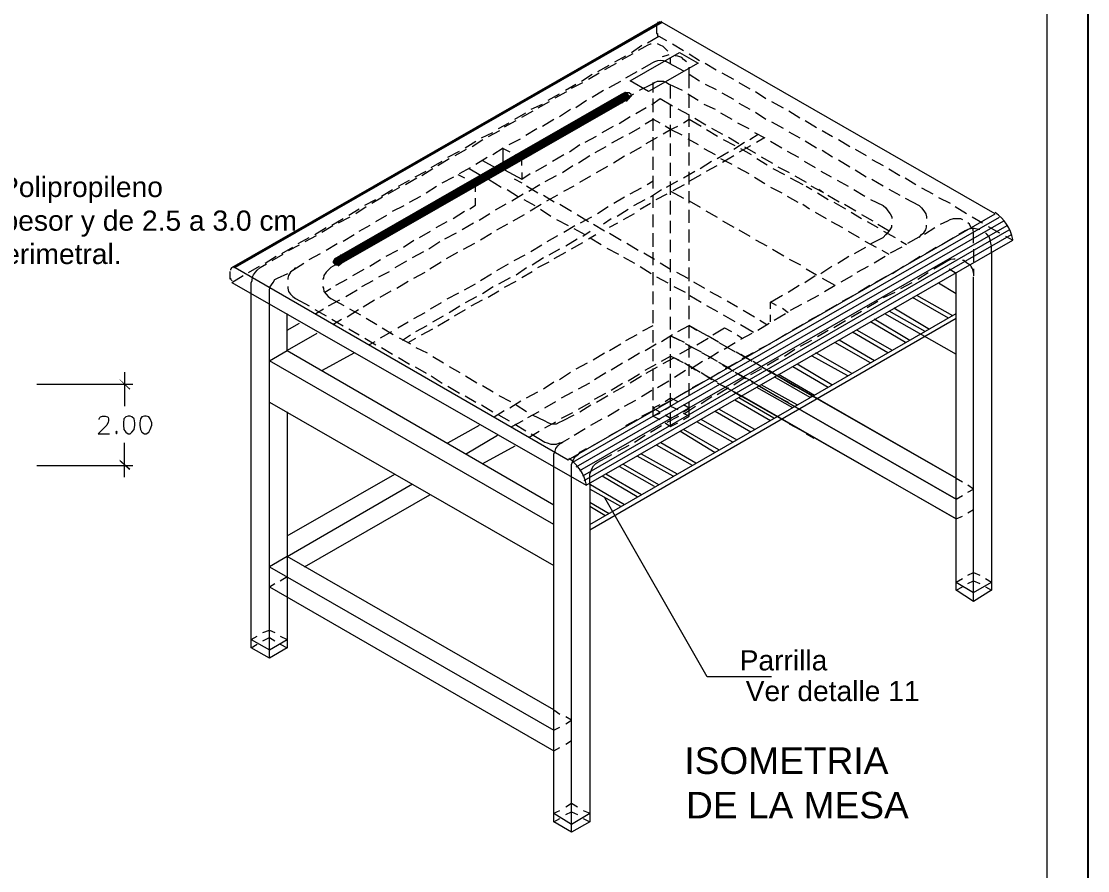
# Model space of a CAD drawing. Header units: inches. Extents: x -0.03 to 5.28, y 0.2 to 3.61.
# Drawn here: x 3.96 to 5.281, y 1.267 to 2.319 of the extents above; entities that cross this region are included whole.
import ezdxf

# ---------------------------------------------------------------- set-up
doc = ezdxf.new("R2010")
doc.units = ezdxf.units.IN
doc.header["$MEASUREMENT"] = 0
for name, color, linetype in [('PDF_PDF2_PDF4_PDF10_0', 7, 'Continuous'), ('PDF_PDF2_PDF4_PDF10_COTAS', 7, 'Continuous'), ('PDF_PDF2_PDF4_PDF6_0', 7, 'Continuous'), ('PDF_PDF2_PDF4_PDF6_CORTE', 7, 'Continuous'), ('PDF_PDF2_PDF4_PDF6_MESA', 7, 'Continuous'), ('PDF_PDF2_PDF4_PDF6_TEXTO', 7, 'Continuous'), ('PDF_Texto', 7, 'Continuous')]:
    doc.layers.add(name, color=color, linetype=linetype)
doc.layers.add('PDF_PDF2_PDF4_PDF6_PROYECCION 2', color=7, linetype='Continuous', true_color=0x7f7f7f)
doc.styles.add('PDF Arial', font='arial.ttf')

msp = doc.modelspace()

# ---------------------------------------------------------------- linework, layer by layer
msp.add_lwpolyline([(5.281, 0.2), (-0.0337, 0.2), (-0.0337, 3.6149), (5.281, 3.6149)], close=True)
at = {"layer": 'PDF_PDF2_PDF4_PDF10_0', "lineweight": 13}
for points in [[(4.0884, 1.8844), (4.0884, 1.8422)], [(3.9797, 1.8695), (4.0986, 1.8695)], [(4.0884, 1.7544), (4.0884, 1.7967)], [(3.9797, 1.7688), (4.0986, 1.7688)]]:
    msp.add_lwpolyline(points, dxfattribs=at)
at = {"layer": 'PDF_PDF2_PDF4_PDF10_0', "lineweight": 18}
msp.add_lwpolyline([(4.0568, 1.8256), (4.0568, 1.8266), (4.0579, 1.8282), (4.0584, 1.8288), (4.0611, 1.8298), (4.0643, 1.8298), (4.067, 1.8288), (4.0681, 1.8282), (4.0686, 1.8266), (4.0686, 1.824), (4.0681, 1.8224), (4.0664, 1.8186), (4.0557, 1.8079), (4.0697, 1.8079)], dxfattribs=at)
for points in [[(4.0927, 1.8298), (4.09, 1.8288), (4.0873, 1.8266), (4.0868, 1.8213), (4.0868, 1.8186), (4.0873, 1.8133), (4.09, 1.81), (4.0927, 1.8079), (4.0954, 1.8079), (4.0975, 1.81), (4.1002, 1.8133), (4.1012, 1.8186), (4.1012, 1.8213), (4.1002, 1.8266), (4.0975, 1.8288), (4.0954, 1.8298)], [(4.113, 1.8298), (4.1098, 1.8288), (4.1082, 1.8266), (4.1071, 1.8213), (4.1071, 1.8186), (4.1082, 1.8133), (4.1098, 1.81), (4.113, 1.8079), (4.1152, 1.8079), (4.1184, 1.81), (4.12, 1.8133), (4.1221, 1.8186), (4.1221, 1.8213), (4.12, 1.8266), (4.1184, 1.8288), (4.1152, 1.8298)], [(4.0782, 1.8111), (4.0777, 1.81), (4.0782, 1.8079), (4.0793, 1.81)]]:
    msp.add_lwpolyline(points, close=True, dxfattribs=at)
at = {"layer": 'PDF_PDF2_PDF4_PDF10_0', "transparency": 33554559}
for points in [[(4.0954, 1.8636), (4.082, 1.8748), (4.0825, 1.8753)], [(4.0943, 1.8625), (4.0954, 1.8636), (4.082, 1.8748)], [(4.0825, 1.7758), (4.082, 1.7742), (4.0954, 1.7646)], [(4.082, 1.7742), (4.0954, 1.7646), (4.0943, 1.7629)]]:
    msp.add_solid(points, dxfattribs=at)
at = {"layer": 'PDF_PDF2_PDF4_PDF10_COTAS', "lineweight": 5}
msp.add_lwpolyline([(0, 3.5805), (5.2305, 3.5805), (5.2305, 0.2526), (0, 0.2526)], close=True, dxfattribs=at)
at = {"layer": 'PDF_PDF2_PDF4_PDF6_0', "lineweight": 5}
msp.add_lwpolyline([(4.2243, 2.014), (4.7531, 2.3185), (4.2254, 2.014, 0.576893), (4.2195, 2.0104)], format="xyb", dxfattribs=at)
for points in [[(4.2211, 2.014), (4.7499, 2.3174)], [(4.2238, 2.014), (4.7515, 2.3185)], [(4.6434, 1.7726), (5.1716, 2.076)], [(4.6477, 1.7672), (5.177, 2.0718)], [(4.652, 1.7624), (5.1813, 2.0659)], [(4.6557, 1.756), (5.1839, 2.0605)], [(4.2211, 1.9952), (4.66, 1.7442), (5.1882, 2.0477)], [(4.6573, 1.7501), (5.1866, 2.0546)], [(5.162, 2.0327), (5.162, 1.6142), (5.1395, 1.6002), (5.1181, 1.6142), (5.1181, 1.9064), (5.1181, 2.0065), (5.1096, 2.0118)], [(4.219, 1.9995), (4.219, 2.0091)], [(5.0962, 1.9947), (5.1181, 1.9818)], [(5.1395, 1.6002), (5.1395, 2.0022)], [(4.2896, 1.8352), (4.2896, 1.543), (4.2677, 1.5301), (4.2452, 1.543), (4.2452, 1.9818)], [(4.2677, 1.5301), (4.2677, 1.9685)], [(5.1085, 1.9513), (5.0641, 1.9765)], [(5.1138, 1.954), (5.0694, 1.9792)], [(4.3266, 1.9321), (4.2896, 1.9112), (4.2896, 1.9567)], [(4.6643, 1.6955), (5.1181, 1.9567)], [(5.0293, 1.9567), (5.1181, 1.9064)], [(5.0796, 1.9347), (5.0352, 1.9599)], [(5.0849, 1.9369), (5.041, 1.9636)], [(4.2896, 1.9364), (4.3051, 1.9449)], [(4.6643, 1.6891), (5.1181, 1.9513)], [(5.0555, 1.9208), (5.0121, 1.9465)], [(5.0609, 1.9235), (5.0164, 1.9497)], [(5.0336, 1.908), (4.9897, 1.9337)], [(5.0394, 1.9112), (4.995, 1.9364)], [(5.0121, 1.8957), (4.9677, 1.9208)], [(5.017, 1.8984), (4.9731, 1.924)], [(4.6198, 1.6955), (4.2677, 1.8984), (4.2896, 1.9112), (4.6198, 1.7201)], [(4.3335, 1.8866), (4.3726, 1.908)], [(4.9838, 1.8796), (4.9399, 1.9042)], [(4.9886, 1.8828), (4.9442, 1.908)], [(4.9597, 1.8652), (4.9158, 1.8909)], [(4.964, 1.8684), (4.9212, 1.8941)], [(4.8955, 1.8802), (5.1181, 1.7528), (4.8965, 1.8802), (4.9185, 1.8668), (4.888, 1.8844)], [(4.9372, 1.8529), (4.8928, 1.8786)], [(4.9426, 1.8555), (4.8982, 1.8812)], [(4.9158, 1.84), (4.8714, 1.8652)], [(4.8741, 1.8668), (5.1181, 1.7271), (4.8741, 1.8668)], [(4.8751, 1.8668), (4.8965, 1.8539)], [(4.9212, 1.8438), (4.8767, 1.8684)], [(4.8741, 1.8422), (4.8441, 1.8593)], [(4.888, 1.824), (4.8441, 1.8497)], [(4.8923, 1.8272), (4.8489, 1.8523)], [(4.8527, 1.855), (5.1181, 1.7025), (4.8527, 1.8539), (4.8751, 1.8422)], [(4.2677, 1.847), (4.6198, 1.6447)], [(4.8639, 1.81), (4.8195, 1.8357)], [(4.8687, 1.8133), (4.8243, 1.8384)], [(4.8414, 1.7977), (4.797, 1.8229)], [(4.8468, 1.7999), (4.8023, 1.8256)], [(4.4887, 1.7967), (4.5278, 1.8186)], [(4.8195, 1.7844), (4.7761, 1.8111)], [(4.8243, 1.7881), (4.7804, 1.8133)], [(4.5107, 1.7828), (4.5503, 1.8063)], [(4.7959, 1.7715), (4.7526, 1.7967)], [(4.5321, 1.771), (4.5722, 1.7929)], [(4.7729, 1.7581), (4.7285, 1.7828)], [(4.7916, 1.7688), (4.7472, 1.794)], [(4.7499, 1.7448), (4.706, 1.7699)], [(4.7676, 1.7555), (4.7231, 1.7801)], [(4.2896, 1.6816), (4.4229, 1.7581)], [(4.6643, 1.7458), (4.6643, 1.3273), (4.6418, 1.3145), (4.6198, 1.3273), (4.6198, 1.7667)], [(4.7285, 1.7324), (4.6841, 1.7581)], [(4.7445, 1.7426), (4.7017, 1.7672)], [(4.2896, 1.6559), (4.4448, 1.7458)], [(4.6418, 1.3145), (4.6418, 1.7533)], [(4.7076, 1.7201), (4.6632, 1.7458)], [(4.7231, 1.7298), (4.6798, 1.7555)], [(4.311, 1.6431), (4.4662, 1.7324)], [(4.7028, 1.718), (4.6643, 1.7394)], [(4.6884, 1.7089), (4.6643, 1.7228)], [(4.683, 1.7068), (4.6643, 1.718)], [(4.6198, 1.4659), (4.2896, 1.6559), (4.2677, 1.6431), (4.6198, 1.4408)], [(5.1181, 1.6243), (5.1395, 1.6115), (5.162, 1.6243)], [(4.2677, 1.6184), (4.6198, 1.4151)], [(4.2452, 1.5532), (4.2677, 1.5403), (4.2896, 1.5532)], [(4.6198, 1.338), (4.6418, 1.3246), (4.6643, 1.338)]]:
    msp.add_lwpolyline(points, dxfattribs=at)
msp.add_lwpolyline([(5.1663, 2.0803), (4.7542, 2.3174), (4.2254, 2.014), (4.6375, 1.7758)], close=True, dxfattribs=at)
at = {"layer": 'PDF_PDF2_PDF4_PDF6_0', "lineweight": 0, "const_width": 0.00897}
msp.add_lwpolyline([(4.7074, 2.2203), (4.7036, 2.2232), (4.3573, 2.0244), (4.3536, 2.0268)], dxfattribs=at)
at = {"layer": 'PDF_PDF2_PDF4_PDF6_0', "lineweight": 0}
msp.add_lwpolyline([(4.7092, 2.2302), (4.7103, 2.2302), (4.7114, 2.2291), (4.7039, 2.228)], dxfattribs=at)
at = {"layer": 'PDF_PDF2_PDF4_PDF6_0', "lineweight": 13}
msp.add_lwpolyline([(4.8896, 1.5071), (4.8098, 1.5071), (4.683, 1.7287)], dxfattribs=at)
at = {"layer": 'PDF_PDF2_PDF4_PDF6_0', "lineweight": 5}
for centre, radius, start, end in [((5.1377, 2.0388), 0.0516, 11.0525, 56.3984), ((5.1178, 2.0035), 0.0222, 0.0006, 41.2901), ((4.2235, 2.0008), 0.00401, 180.0015, 240.0898), ((4.6099, 1.7343), 0.0516, 11.0525, 56.3984)]:
    msp.add_arc(centre, radius, start, end, dxfattribs=at)
at = {"layer": 'PDF_PDF2_PDF4_PDF6_0', "transparency": 33554559}
for points in [[(4.7082, 2.2216), (4.7039, 2.228), (4.7082, 2.2318)], [(4.7156, 2.2254), (4.7082, 2.2205), (4.7082, 2.2318)], [(4.7044, 2.228), (4.7156, 2.228), (4.7156, 2.228)], [(4.7103, 2.2189), (4.7156, 2.2254), (4.7082, 2.2205)], [(4.7082, 2.2216), (4.7082, 2.2205), (4.7087, 2.2211)], [(4.3539, 2.0263), (4.3464, 2.0215), (4.3522, 2.0279)], [(4.3533, 2.015), (4.3539, 2.0263), (4.3464, 2.0215)], [(4.3533, 2.0241), (4.3539, 2.0263), (4.3528, 2.0257)], [(4.3533, 2.0241), (4.3587, 2.0193), (4.3533, 2.015)], [(4.3474, 2.0193), (4.3474, 2.0193), (4.3571, 2.0193)], [(4.3474, 2.0193), (4.3571, 2.0193), (4.3581, 2.0193)], [(4.3571, 2.0193), (4.3474, 2.0193), (4.3549, 2.0172)], [(4.3474, 2.0193), (4.3549, 2.0172), (4.349, 2.0172)], [(4.349, 2.0172), (4.3506, 2.0172), (4.3533, 2.0172)], [(4.349, 2.0172), (4.3549, 2.0172), (4.3533, 2.0172)], [(4.3506, 2.0172), (4.3533, 2.0172), (4.3517, 2.0172)]]:
    msp.add_solid(points, dxfattribs=at)
at = {"layer": 'PDF_PDF2_PDF4_PDF6_CORTE', "lineweight": 5}
for points in [[(4.7247, 2.2832), (4.7328, 2.2874), (4.736, 2.2891), (4.7397, 2.2907), (4.7403, 2.2907)], [(4.7611, 2.2816), (4.7585, 2.2842), (4.7553, 2.2874), (4.7515, 2.2891), (4.7483, 2.2907)], [(4.7044, 2.2714), (4.7183, 2.2789)], [(4.7622, 2.2773), (4.7585, 2.2762), (4.7542, 2.2746)], [(4.7644, 2.266), (4.7644, 2.2703), (4.7644, 2.2741)], [(4.7842, 2.2687), (4.7804, 2.2714), (4.7783, 2.2741), (4.7734, 2.2757), (4.7702, 2.2762)], [(4.683, 2.2591), (4.6975, 2.2671)], [(4.729, 2.2601), (4.7413, 2.2671)], [(4.7874, 2.2361), (4.7874, 2.2532), (4.7874, 2.2564), (4.7874, 2.2607), (4.7874, 2.2618)], [(4.6627, 2.2473), (4.676, 2.2548)], [(4.7092, 2.2489), (4.7231, 2.2564)], [(4.6215, 2.2238), (4.6359, 2.2318)], [(4.6418, 2.2361), (4.6557, 2.243)], [(4.6675, 2.2248), (4.6814, 2.2334)], [(4.6884, 2.2366), (4.7028, 2.2446)], [(4.7429, 2.2307), (4.7429, 2.243)], [(4.7644, 2.2232), (4.7644, 2.2403)], [(4.6006, 2.2114), (4.6145, 2.2195)], [(4.6471, 2.212), (4.6605, 2.2211)], [(4.7429, 2.2061), (4.7429, 2.2232)], [(4.7874, 2.2114), (4.7874, 2.228)], [(4.5802, 2.2002), (4.5942, 2.2077)], [(4.6268, 2.2007), (4.6407, 2.2098)], [(4.7644, 2.1991), (4.7644, 2.2147)], [(4.5588, 2.1879), (4.5733, 2.1959)], [(4.6059, 2.189), (4.6198, 2.1975)], [(4.7429, 2.1831), (4.7429, 2.1986)], [(4.7874, 2.1879), (4.7874, 2.2034)], [(4.539, 2.1761), (4.5529, 2.1836)], [(4.5851, 2.1777), (4.599, 2.1858)], [(4.7644, 2.1751), (4.7644, 2.1906)], [(4.7874, 2.1638), (4.7874, 2.1804)], [(4.5187, 2.1638), (4.5321, 2.1724)], [(4.5647, 2.166), (4.5786, 2.1734)], [(4.7429, 2.159), (4.7429, 2.1751)], [(4.7644, 2.152), (4.7644, 2.1676)], [(4.4978, 2.1526), (4.5117, 2.1606)], [(4.5444, 2.1536), (4.5572, 2.1622)], [(4.7874, 2.1403), (4.7874, 2.1563)], [(4.4764, 2.1403), (4.4903, 2.1488)], [(4.5235, 2.1419), (4.5374, 2.1504)], [(4.7429, 2.1349), (4.7429, 2.151)], [(4.7644, 2.1274), (4.7644, 2.1435)], [(4.4566, 2.128), (4.47, 2.1365)], [(4.4818, 2.1189), (4.4962, 2.1263)], [(4.5032, 2.1301), (4.5166, 2.1376)], [(4.7429, 2.1119), (4.7429, 2.1274)], [(4.7874, 2.1167), (4.7874, 2.1322)], [(4.4149, 2.1049), (4.4293, 2.1135)], [(4.4363, 2.1167), (4.4502, 2.1247)], [(4.462, 2.1065), (4.4748, 2.1146)], [(4.7644, 2.1039), (4.7644, 2.1205)], [(4.3945, 2.0937), (4.4079, 2.1012)], [(4.4411, 2.0948), (4.455, 2.1023)], [(4.7429, 2.0878), (4.7429, 2.1033)], [(4.7874, 2.0937), (4.7874, 2.1082)], [(4.3747, 2.0809), (4.3876, 2.0894)], [(4.4202, 2.0835), (4.4347, 2.0905)], [(4.7644, 2.0793), (4.7644, 2.0964)], [(4.3533, 2.0691), (4.3678, 2.0766)], [(4.3993, 2.0707), (4.4133, 2.0787)], [(4.7429, 2.0637), (4.7429, 2.0793)], [(4.7874, 2.0691), (4.7874, 2.0851)], [(5.0989, 2.0675), (5.1079, 2.0718), (5.1106, 2.0734), (5.1149, 2.0744), (5.1192, 2.0744), (5.1235, 2.0744), (5.1261, 2.0734)], [(4.3324, 2.0578), (4.3464, 2.0659)], [(4.379, 2.0589), (4.3924, 2.0664)], [(4.7644, 2.0562), (4.7644, 2.0718)], [(4.7874, 2.045), (4.7874, 2.0611)], [(5.079, 2.0552), (5.0919, 2.0632)], [(5.1476, 2.0611), (5.1459, 2.0611), (5.1406, 2.0621), (5.1368, 2.0621), (5.1326, 2.0611), (5.1294, 2.0594), (5.1213, 2.0546)], [(5.1395, 2.0439), (5.1395, 2.0525), (5.1395, 2.0568), (5.139, 2.0611), (5.1363, 2.0637), (5.1347, 2.0675), (5.1326, 2.0691)], [(4.3121, 2.0461), (4.326, 2.0536)], [(4.3592, 2.0466), (4.3726, 2.0546)], [(4.7429, 2.0396), (4.7429, 2.0562)], [(4.7644, 2.0327), (4.7644, 2.0482)], [(5.0582, 2.0439), (5.0721, 2.052)], [(5.1005, 2.0423), (5.1149, 2.0509)], [(5.162, 2.0407), (5.1609, 2.0439), (5.1604, 2.0482), (5.1588, 2.052), (5.1561, 2.0552), (5.1545, 2.0568)], [(4.2912, 2.0348), (4.3051, 2.0418)], [(4.3378, 2.0354), (4.3517, 2.0434)], [(4.7874, 2.022), (4.7874, 2.037)], [(5.0368, 2.0322), (5.0512, 2.0396)], [(5.0807, 2.0311), (5.0935, 2.0391)], [(5.1395, 2.0364), (5.1395, 2.0209)], [(4.2709, 2.0225), (4.2848, 2.0305)], [(4.3169, 2.0236), (4.3308, 2.0311)], [(4.7429, 2.0166), (4.7429, 2.0327)], [(4.7644, 2.0081), (4.7644, 2.0241)], [(5.0164, 2.0198), (5.0303, 2.0279)], [(5.0598, 2.0193), (5.0737, 2.0279)], [(5.117, 2.0241), (5.1154, 2.0241), (5.1112, 2.0236), (5.1079, 2.022), (5.0903, 2.0118)], [(5.1347, 2.0172), (5.131, 2.0198), (5.1278, 2.0225), (5.1261, 2.0225)], [(4.2452, 1.9818), (4.2452, 1.9947), (4.2463, 1.9979), (4.2468, 2.0022), (4.2479, 2.0049), (4.2506, 2.0081), (4.2527, 2.0107), (4.2564, 2.014), (4.2639, 2.0182)], [(4.2966, 2.0107), (4.3105, 2.0193)], [(4.7429, 1.992), (4.7429, 2.0081)], [(4.7874, 1.9968), (4.7874, 2.014)], [(4.9956, 2.0081), (5.0095, 2.0156)], [(5.0394, 2.0065), (5.0528, 2.0156)], [(5.0705, 1.9995), (5.0833, 2.0075)], [(5.1395, 2.0124), (5.1395, 2.0038)], [(4.2677, 1.9685), (4.2677, 1.9818), (4.2677, 1.9851), (4.2682, 1.9893), (4.2704, 1.9925), (4.2725, 1.9952), (4.2746, 1.999), (4.2779, 2.0006), (4.2907, 2.0065)], [(4.7644, 1.9851), (4.7644, 2.0006)], [(4.9758, 1.9963), (4.9897, 2.0038)], [(5.018, 1.9952), (5.032, 2.0033)], [(5.0496, 1.9877), (5.0635, 1.9952)], [(4.7429, 1.9685), (4.7429, 1.984)], [(4.7874, 1.9738), (4.7874, 1.9904)], [(4.9549, 1.984), (4.9683, 1.992)], [(4.9972, 1.9835), (5.0111, 1.992)], [(5.0282, 1.9765), (5.0427, 1.9835)], [(4.7644, 1.962), (4.7644, 1.9765)], [(4.9131, 1.961), (4.9271, 1.9685)], [(4.934, 1.9722), (4.9479, 1.9797)], [(4.9565, 1.9599), (4.9709, 1.9679)], [(4.9774, 1.9722), (4.9913, 1.9797)], [(5.0079, 1.9642), (5.0212, 1.9722)], [(4.7429, 1.9449), (4.7429, 1.961)], [(4.7874, 1.9497), (4.7874, 1.9663)], [(4.8928, 1.9487), (4.9067, 1.9567)], [(4.9356, 1.9481), (4.9495, 1.9556)], [(4.9881, 1.9524), (5.0009, 1.9599)], [(4.7644, 1.9369), (4.7644, 1.9529)], [(4.7874, 1.9262), (4.7874, 1.9417)], [(4.8725, 1.9364), (4.8864, 1.9449)], [(4.9153, 1.9364), (4.9287, 1.9438)], [(4.9667, 1.9396), (4.9811, 1.9481)], [(4.7429, 1.9208), (4.7429, 1.9364)], [(4.7644, 1.9139), (4.7644, 1.9294)], [(4.8516, 1.9251), (4.8655, 1.9326)], [(4.8949, 1.924), (4.9083, 1.9321)], [(4.9463, 1.9283), (4.9597, 1.9364)], [(4.7874, 1.9026), (4.7874, 1.9182)], [(4.8307, 1.9128), (4.8446, 1.9208)], [(4.8741, 1.9128), (4.888, 1.9198)], [(4.9254, 1.9166), (4.9394, 1.924)], [(4.7429, 1.8978), (4.7429, 1.9128)], [(4.7644, 1.8898), (4.7644, 1.9064)], [(4.8109, 1.901), (4.8238, 1.9096)], [(4.8532, 1.901), (4.8671, 1.9085)], [(4.9056, 1.9042), (4.9185, 1.9128)], [(4.7429, 1.8737), (4.7429, 1.8887)], [(4.7874, 1.8796), (4.7874, 1.8941)], [(4.79, 1.8887), (4.804, 1.8978)], [(4.8323, 1.8887), (4.8468, 1.8967)], [(4.8639, 1.8812), (4.8773, 1.8887)], [(4.8842, 1.893), (4.8982, 1.901)], [(4.7644, 1.8652), (4.7644, 1.8823)], [(4.7692, 1.878), (4.7831, 1.8866)], [(4.8125, 1.8764), (4.8254, 1.8844)], [(4.843, 1.8684), (4.8569, 1.878)], [(4.7285, 1.8539), (4.7413, 1.862)], [(4.7429, 1.8497), (4.7429, 1.8652)], [(4.7483, 1.8652), (4.7622, 1.8737)], [(4.7874, 1.855), (4.7874, 1.8705)], [(4.7916, 1.8652), (4.8056, 1.8727)], [(4.8222, 1.8566), (4.8361, 1.8652)], [(4.7076, 1.8422), (4.7215, 1.8497)], [(4.7644, 1.8422), (4.7644, 1.8582)], [(4.7713, 1.8529), (4.7847, 1.8609)], [(4.8023, 1.8454), (4.8157, 1.8539)], [(4.6867, 1.8298), (4.7007, 1.8384)], [(4.729, 1.8298), (4.7429, 1.8368)], [(4.7429, 1.8298), (4.7429, 1.8422)], [(4.7499, 1.8411), (4.7638, 1.8486)], [(4.7815, 1.8331), (4.7954, 1.8422)], [(4.7874, 1.8298), (4.7874, 1.847)], [(4.6659, 1.8186), (4.6798, 1.8266)], [(4.7092, 1.8181), (4.7231, 1.8256)], [(4.7601, 1.8224), (4.7745, 1.8298)], [(4.7644, 1.817), (4.7644, 1.8341)], [(4.645, 1.8063), (4.6589, 1.8143)], [(4.6884, 1.8052), (4.7028, 1.8133)], [(4.7397, 1.81), (4.7531, 1.8181)], [(4.6198, 1.7667), (4.6198, 1.7795), (4.6198, 1.7828), (4.6215, 1.7865), (4.6225, 1.7897), (4.6247, 1.7929), (4.6273, 1.7956), (4.6316, 1.7977)], [(4.6306, 1.7977), (4.6391, 1.8026)], [(4.6675, 1.7929), (4.6814, 1.8009)], [(4.7199, 1.7977), (4.7328, 1.8063)], [(4.6418, 1.7533), (4.6418, 1.7667), (4.6418, 1.7699), (4.6434, 1.7742), (4.645, 1.7779), (4.6471, 1.7801), (4.6504, 1.7828), (4.653, 1.7854), (4.6605, 1.7897)], [(4.6991, 1.7865), (4.713, 1.794)], [(4.6643, 1.7458), (4.6643, 1.7533), (4.6643, 1.7581), (4.6659, 1.7613), (4.6669, 1.7646), (4.6691, 1.7683), (4.6718, 1.771), (4.6744, 1.7726), (4.6916, 1.7822)]]:
    msp.add_lwpolyline(points, dxfattribs=at)
at = {"layer": 'PDF_PDF2_PDF4_PDF6_MESA', "lineweight": 5}
for points in [[(4.7371, 2.2318), (4.7146, 2.2452), (4.7756, 2.28), (4.7986, 2.2671)], [(4.7033, 2.228), (4.348, 2.0241), (4.3474, 2.0225), (4.3464, 2.0209), (4.3474, 2.0193), (4.349, 2.0172), (4.3517, 2.0172), (4.3533, 2.0172), (4.3571, 2.0193), (4.713, 2.2232), (4.7146, 2.2248), (4.7162, 2.2264), (4.7156, 2.228), (4.713, 2.2302), (4.7103, 2.2302), (4.7076, 2.2302)]]:
    msp.add_lwpolyline(points, close=True, dxfattribs=at)
at = {"layer": 'PDF_PDF2_PDF4_PDF6_PROYECCION 2', "lineweight": 5}
for points in [[(4.7499, 2.3174), (4.7488, 2.3174), (4.7483, 2.3174), (4.7483, 2.3158), (4.7483, 2.3147), (4.7472, 2.3142), (4.7472, 2.3035), (4.7483, 2.3035), (4.7483, 2.3019), (4.7483, 2.3008), (4.7488, 2.3003), (4.7499, 2.3003), (4.7595, 2.2949)], [(4.736, 2.2923), (4.7499, 2.3003)], [(4.7162, 2.28), (4.729, 2.2891)], [(4.767, 2.2907), (4.7804, 2.2826)], [(4.6953, 2.2687), (4.7092, 2.2762)], [(4.7874, 2.2783), (4.8002, 2.2703)], [(4.6744, 2.2564), (4.6884, 2.2644)], [(4.7627, 2.2671), (4.7595, 2.2687), (4.7558, 2.2698), (4.7515, 2.2703), (4.7483, 2.2698), (4.7445, 2.2687), (4.7413, 2.2671)], [(4.8072, 2.2671), (4.8211, 2.2585)], [(4.6541, 2.2446), (4.6675, 2.2532)], [(4.828, 2.2548), (4.8425, 2.2473)], [(4.6343, 2.2334), (4.6471, 2.2409)], [(4.8489, 2.243), (4.8628, 2.235)], [(4.8698, 2.2318), (4.8826, 2.2232)], [(4.6129, 2.2211), (4.6268, 2.2291)], [(4.8896, 2.2195), (4.904, 2.2114)], [(4.5717, 2.1975), (4.5851, 2.2056)], [(4.592, 2.2098), (4.6059, 2.2163)], [(4.911, 2.2077), (4.9244, 2.1991)], [(4.5513, 2.1858), (4.5647, 2.1932)], [(4.7328, 2.1916), (4.7429, 2.1975), (4.751, 2.1932)], [(4.7804, 2.1932), (4.7874, 2.1975), (4.8023, 2.189)], [(4.9313, 2.1959), (4.9452, 2.1874)], [(4.5305, 2.1745), (4.5444, 2.1809)], [(4.713, 2.1793), (4.7269, 2.1874)], [(4.7553, 2.1793), (4.7644, 2.1847), (4.7579, 2.189)], [(4.7788, 2.1777), (4.7644, 2.1847), (4.7734, 2.189)], [(4.8088, 2.1847), (4.8227, 2.1767)], [(4.9522, 2.1836), (4.9651, 2.1761)], [(4.5101, 2.1622), (4.5235, 2.1702)], [(4.6916, 2.1681), (4.706, 2.1761)], [(4.7344, 2.1676), (4.7483, 2.1751)], [(4.7858, 2.1734), (4.7986, 2.166)], [(4.8296, 2.1724), (4.8441, 2.1649)], [(4.9725, 2.1724), (4.9865, 2.1638)], [(4.4887, 2.1504), (4.5032, 2.1579)], [(4.6504, 2.1435), (4.6643, 2.1526)], [(4.6712, 2.1563), (4.6846, 2.1638)], [(4.7146, 2.1553), (4.7285, 2.1633)], [(4.8056, 2.1611), (4.8195, 2.1536)], [(4.8511, 2.1611), (4.8644, 2.1536)], [(4.9929, 2.1606), (5.0068, 2.1526)], [(4.4678, 2.1376), (4.4818, 2.1456)], [(4.6306, 2.1317), (4.6434, 2.1403)], [(4.6728, 2.1317), (4.6867, 2.1392)], [(4.6937, 2.1435), (4.7076, 2.152)], [(4.8264, 2.1488), (4.8403, 2.1419)], [(4.8714, 2.1488), (4.8842, 2.1408)], [(5.0138, 2.1478), (5.0277, 2.1403)], [(4.448, 2.1263), (4.462, 2.1333)], [(4.6091, 2.1205), (4.6231, 2.128)], [(4.652, 2.1194), (4.6659, 2.1274)], [(4.8473, 2.1376), (4.8612, 2.1301)], [(4.8912, 2.1365), (4.9056, 2.129)], [(5.0346, 2.136), (5.0485, 2.128)], [(4.4277, 2.1146), (4.4411, 2.1221)], [(4.5888, 2.1082), (4.6027, 2.1167)], [(4.6322, 2.1082), (4.645, 2.1151)], [(4.7354, 2.1167), (4.7429, 2.121)], [(4.8682, 2.1258), (4.881, 2.1178)], [(4.888, 2.1135), (4.9024, 2.1065)], [(4.9126, 2.1247), (4.9281, 2.1167)], [(4.9324, 2.1146), (4.9394, 2.1103)], [(5.055, 2.1247), (5.0683, 2.1167)], [(4.4063, 2.1023), (4.4202, 2.1103)], [(4.5679, 2.0964), (4.5818, 2.1049)], [(4.6113, 2.0964), (4.6247, 2.1039)], [(4.6942, 2.0937), (4.7076, 2.1012)], [(4.7146, 2.1049), (4.7285, 2.1124)], [(4.7644, 2.1082), (4.7804, 2.0996)], [(4.9089, 2.1023), (4.9222, 2.0948)], [(4.9463, 2.1065), (4.9597, 2.098)], [(4.9538, 2.1065), (4.9479, 2.1103)], [(5.0753, 2.1124), (5.0892, 2.1049)], [(5.0962, 2.1007), (5.1106, 2.0937)], [(4.3662, 2.0787), (4.379, 2.0867)], [(4.386, 2.091), (4.3993, 2.098)], [(4.5476, 2.0851), (4.561, 2.0926)], [(4.5904, 2.0841), (4.6043, 2.0921)], [(4.6739, 2.0809), (4.6873, 2.0894)], [(4.7874, 2.0964), (4.8013, 2.0884)], [(4.9281, 2.0921), (4.9367, 2.0867)], [(4.9667, 2.0948), (4.9811, 2.0867)], [(5.117, 2.0894), (5.131, 2.0809)], [(4.3448, 2.0664), (4.3592, 2.0744)], [(4.5273, 2.0723), (4.5406, 2.0809)], [(4.5695, 2.0718), (4.5835, 2.0793)], [(4.653, 2.0691), (4.6669, 2.0766)], [(4.8082, 2.0841), (4.8222, 2.076)], [(4.9436, 2.0825), (4.957, 2.0744)], [(4.9881, 2.0825), (5.0009, 2.0744)], [(5.1379, 2.0766), (5.1508, 2.0691)], [(4.3239, 2.0546), (4.3378, 2.0632)], [(4.5064, 2.0611), (4.5203, 2.0691)], [(4.5492, 2.0605), (4.5631, 2.068)], [(4.6322, 2.0578), (4.6461, 2.0659)], [(4.8286, 2.0718), (4.843, 2.0637)], [(4.8489, 2.0605), (4.8628, 2.0525)], [(4.9634, 2.0707), (4.9774, 2.0632)], [(5.0079, 2.0707), (5.0212, 2.0632)], [(5.1577, 2.0648), (5.1716, 2.0568)], [(4.3035, 2.0434), (4.3169, 2.0509)], [(4.485, 2.0493), (4.4994, 2.0568)], [(4.5289, 2.0482), (4.5428, 2.0562)], [(4.6118, 2.0461), (4.6247, 2.0536)], [(4.8698, 2.0482), (4.8837, 2.0407)], [(4.9843, 2.0589), (4.9982, 2.0509)], [(5.0282, 2.0589), (5.0427, 2.0509)], [(5.1791, 2.0525), (5.1882, 2.0477)], [(4.2832, 2.0311), (4.2966, 2.0391)], [(4.4448, 2.0263), (4.4588, 2.0338)], [(4.4652, 2.037), (4.4786, 2.0461)], [(4.508, 2.0364), (4.5219, 2.0439)], [(4.5915, 2.0338), (4.6049, 2.0418)], [(4.8907, 2.0364), (4.9046, 2.0284)], [(5.0052, 2.0466), (5.0191, 2.0391)], [(5.0261, 2.0354), (5.0346, 2.0305)], [(5.0496, 2.0466), (5.0566, 2.0423)], [(5.162, 2.0327), (5.162, 2.0407)], [(4.2623, 2.0193), (4.2762, 2.0279)], [(4.4234, 2.014), (4.4379, 2.022)], [(4.4662, 2.0124), (4.4802, 2.0209)], [(4.4871, 2.0252), (4.501, 2.0327)], [(4.5706, 2.0225), (4.5845, 2.0295)], [(4.9115, 2.0241), (4.9254, 2.0172)], [(4.242, 2.0075), (4.2554, 2.0156)], [(4.4031, 2.0022), (4.4165, 2.0091)], [(4.4464, 2.0006), (4.4604, 2.0081)], [(4.5492, 2.0102), (4.5637, 2.0182)], [(4.9324, 2.0124), (4.9452, 2.0049)], [(4.2211, 1.9952), (4.235, 2.0038)], [(4.3822, 1.9904), (4.3961, 1.9979)], [(4.4256, 1.9883), (4.4395, 1.9968)], [(4.5289, 1.9979), (4.5428, 2.0059)], [(4.9522, 2.0006), (4.9677, 1.992)], [(4.3624, 1.9781), (4.3763, 1.9861)], [(4.4047, 1.977), (4.4186, 1.9851)], [(4.4877, 1.9749), (4.5021, 1.9824)], [(4.5091, 1.9861), (4.523, 1.9936)], [(4.341, 1.9663), (4.3549, 1.9738)], [(4.3838, 1.9653), (4.3977, 1.9738)], [(4.4673, 1.9626), (4.4807, 1.9706)], [(4.325, 1.9567), (4.3346, 1.9626)], [(4.364, 1.9529), (4.3779, 1.962)], [(4.4464, 1.9508), (4.4604, 1.9583)], [(4.3464, 1.9433), (4.3571, 1.9497)], [(4.4266, 1.939), (4.4395, 1.9465)], [(4.7301, 1.9353), (4.7429, 1.9422)], [(4.7734, 1.9347), (4.7874, 1.9422)], [(4.8179, 1.9251), (4.804, 1.9326), (4.7874, 1.9422), (4.797, 1.9364)], [(4.4052, 1.9267), (4.4191, 1.9347)], [(4.7092, 1.9235), (4.7231, 1.931)], [(4.7531, 1.9224), (4.767, 1.931)], [(4.7815, 1.9208), (4.7644, 1.9294), (4.7756, 1.924)], [(4.8109, 1.9294), (4.8238, 1.9219)], [(4.3908, 1.9182), (4.3988, 1.9224)], [(4.6889, 1.9112), (4.7028, 1.9192)], [(4.7328, 1.9112), (4.7467, 1.9192)], [(4.7825, 1.9198), (4.7959, 1.9128)], [(4.7884, 1.9166), (4.8023, 1.9096)], [(4.8243, 1.9208), (4.8387, 1.9128)], [(4.8307, 1.9171), (4.8446, 1.9096)], [(4.6685, 1.8994), (4.6825, 1.908)], [(4.7119, 1.8994), (4.7258, 1.908)], [(4.7531, 1.8978), (4.7644, 1.9042)], [(4.7804, 1.8957), (4.7644, 1.9042), (4.7745, 1.8994)], [(4.8029, 1.9085), (4.8168, 1.901)], [(4.8088, 1.9053), (4.8222, 1.8978)], [(4.8457, 1.9096), (4.8596, 1.901)], [(4.8516, 1.9064), (4.8655, 1.8978)], [(4.6477, 1.8882), (4.6616, 1.8957)], [(4.691, 1.8871), (4.7049, 1.8957)], [(4.7328, 1.8866), (4.7467, 1.8941)], [(4.7815, 1.8957), (4.7954, 1.8871)], [(4.7874, 1.8925), (4.8013, 1.8844)], [(4.8238, 1.8967), (4.8382, 1.8887)], [(4.8286, 1.893), (4.843, 1.8855)], [(4.8666, 1.8978), (4.8794, 1.8898)], [(4.8725, 1.8941), (4.888, 1.8844)], [(4.6268, 1.8753), (4.6407, 1.8844)], [(4.6702, 1.8753), (4.6841, 1.8839)], [(4.7119, 1.8737), (4.7258, 1.8823)], [(4.8023, 1.8839), (4.8157, 1.8753)], [(4.8082, 1.8802), (4.8222, 1.8721)], [(4.8446, 1.8844), (4.8575, 1.8764)], [(4.85, 1.8812), (4.8666, 1.8721)], [(4.8864, 1.8866), (4.8965, 1.8802)], [(4.607, 1.8636), (4.6198, 1.8721)], [(4.6504, 1.8636), (4.6643, 1.8711)], [(4.691, 1.862), (4.7049, 1.8705)], [(4.8222, 1.8711), (4.8361, 1.8636)], [(4.8286, 1.8678), (4.8441, 1.8593)], [(4.8644, 1.8727), (4.8751, 1.8668)], [(4.9185, 1.8668), (4.9196, 1.8668)], [(4.5861, 1.8523), (4.6, 1.8598)], [(4.6295, 1.8523), (4.6434, 1.8598)], [(4.6702, 1.8507), (4.6841, 1.8582)], [(4.7579, 1.848), (4.7644, 1.8523), (4.7734, 1.848)], [(4.843, 1.8598), (4.8527, 1.8539)], [(4.8965, 1.8539), (4.9099, 1.847)], [(4.9383, 1.8555), (4.9399, 1.8539)], [(4.546, 1.8288), (4.5583, 1.8368)], [(4.5653, 1.84), (4.5792, 1.8486)], [(4.5877, 1.8282), (4.6016, 1.8357)], [(4.6086, 1.84), (4.6225, 1.848)], [(4.6504, 1.8384), (4.6643, 1.8464)], [(4.751, 1.8438), (4.7429, 1.8395), (4.751, 1.8352)], [(4.7579, 1.8379), (4.7644, 1.8422), (4.7734, 1.8379)], [(4.7804, 1.8352), (4.7874, 1.8395), (4.7804, 1.8438)], [(4.8751, 1.8422), (4.8842, 1.8368)], [(4.9169, 1.8427), (4.9185, 1.8422)], [(4.5679, 1.817), (4.5818, 1.8245)], [(4.6086, 1.8154), (4.6225, 1.8229)], [(4.6295, 1.8272), (4.6434, 1.8341)], [(4.751, 1.8331), (4.7429, 1.8298), (4.751, 1.8256)], [(4.7579, 1.8315), (4.7644, 1.8272), (4.7734, 1.8315)], [(4.7804, 1.8256), (4.7874, 1.8298), (4.7804, 1.8331)], [(4.8912, 1.8325), (4.9056, 1.8245)], [(4.5893, 1.8036), (4.6016, 1.8111)], [(4.7579, 1.8213), (4.7644, 1.817), (4.7734, 1.8213)], [(4.9115, 1.8202), (4.9254, 1.8127)], [(4.9324, 1.8079), (4.942, 1.8026)], [(5.1181, 1.7528), (5.1261, 1.7485)], [(5.1326, 1.7357), (5.1395, 1.7394), (5.1326, 1.7442)], [(5.1181, 1.7271), (5.1261, 1.7314)], [(5.1181, 1.7025), (5.1261, 1.7057)], [(5.1326, 1.71), (5.1395, 1.7142)], [(4.2811, 1.6259), (4.2896, 1.6313)], [(5.1181, 1.6243), (5.1261, 1.6286)], [(5.1326, 1.6329), (5.1395, 1.6361), (5.1476, 1.6329)], [(5.1326, 1.6227), (5.1395, 1.6259), (5.1476, 1.6227)], [(5.1545, 1.6286), (5.162, 1.6243)], [(4.2677, 1.6184), (4.2746, 1.6227)], [(5.1181, 1.6142), (5.1261, 1.6184)], [(5.1545, 1.6184), (5.162, 1.6142)], [(4.2597, 1.5617), (4.2677, 1.5649), (4.2746, 1.5617)], [(4.2452, 1.5532), (4.2527, 1.5574)], [(4.2452, 1.543), (4.2527, 1.5473)], [(4.2597, 1.5515), (4.2677, 1.5558), (4.2746, 1.5515)], [(4.2811, 1.5574), (4.2896, 1.5532)], [(4.2811, 1.5473), (4.2896, 1.543)], [(4.6198, 1.4659), (4.6273, 1.4606)], [(4.6348, 1.4488), (4.6418, 1.4531), (4.6348, 1.4573)], [(4.6198, 1.4408), (4.6273, 1.4445)], [(4.6348, 1.4236), (4.6418, 1.4279)], [(4.6198, 1.4151), (4.6273, 1.4194)], [(4.6348, 1.346), (4.6418, 1.3503), (4.6493, 1.346)], [(4.6198, 1.338), (4.6273, 1.3412)], [(4.6348, 1.3364), (4.6418, 1.3396), (4.6493, 1.3364)], [(4.6562, 1.3412), (4.6643, 1.338)], [(4.6198, 1.3273), (4.6273, 1.3316)], [(4.6562, 1.3316), (4.6643, 1.3273)]]:
    msp.add_lwpolyline(points, dxfattribs=at)
at = {"layer": 'PDF_PDF2_PDF4_PDF6_TEXTO', "lineweight": 18}
for points in [[(4.7627, 2.2671), (4.7804, 2.2575)], [(4.7874, 2.2532), (4.8002, 2.2452)], [(4.7258, 2.2334), (4.7413, 2.2409), (4.7445, 2.243), (4.7483, 2.2446), (4.7515, 2.2446), (4.7558, 2.2446), (4.7595, 2.243), (4.7627, 2.2409), (4.7788, 2.2334)], [(4.8072, 2.2409), (4.8211, 2.2345)], [(4.7049, 2.2211), (4.7189, 2.2291)], [(4.7413, 2.2157), (4.7515, 2.2232), (4.767, 2.2141)], [(4.7858, 2.2291), (4.7986, 2.2211)], [(4.828, 2.2302), (4.8425, 2.2222)], [(4.6643, 2.1975), (4.6771, 2.2056)], [(4.6841, 2.2088), (4.6985, 2.2163)], [(4.7215, 2.2045), (4.7344, 2.212)], [(4.7734, 2.2104), (4.7874, 2.2029)], [(4.8056, 2.2163), (4.8195, 2.2098)], [(4.8264, 2.2056), (4.8403, 2.1975)], [(4.8489, 2.2173), (4.8628, 2.2098)], [(4.8698, 2.2061), (4.8826, 2.1975)], [(4.6434, 2.1858), (4.6573, 2.1932)], [(4.7007, 2.1922), (4.7146, 2.2007)], [(4.7943, 2.1986), (4.8082, 2.1906)], [(4.8473, 2.1932), (4.8612, 2.1858)], [(4.8896, 2.1943), (4.904, 2.1863)], [(4.6225, 2.1734), (4.6364, 2.1809)], [(4.6798, 2.1809), (4.6937, 2.189)], [(4.8152, 2.1863), (4.8286, 2.1788)], [(4.8628, 2.1724), (4.873, 2.1788)], [(4.8682, 2.1809), (4.881, 2.1745)], [(4.911, 2.182), (4.9244, 2.1745)], [(4.6016, 2.1622), (4.6156, 2.1692)], [(4.6391, 2.1569), (4.652, 2.166)], [(4.6589, 2.1692), (4.6728, 2.1767)], [(4.8361, 2.1751), (4.8489, 2.1676)], [(4.843, 2.1606), (4.8559, 2.1692)], [(4.8709, 2.1692), (4.88, 2.1745)], [(4.888, 2.1702), (4.9024, 2.1622)], [(4.9313, 2.1708), (4.9452, 2.1622)], [(4.5572, 2.1435), (4.5572, 2.1611), (4.5653, 2.1569)], [(4.5722, 2.1536), (4.5802, 2.1488), (4.5947, 2.1579)], [(4.6182, 2.1456), (4.6322, 2.1536)], [(4.8222, 2.1488), (4.8361, 2.1569)], [(4.8286, 2.1445), (4.843, 2.1526)], [(4.85, 2.1569), (4.8639, 2.1649)], [(4.8559, 2.1633), (4.8698, 2.1553)], [(4.9089, 2.1579), (4.9228, 2.1504)], [(4.9522, 2.159), (4.9651, 2.151)], [(4.5315, 2.1462), (4.5471, 2.1376)], [(4.5802, 2.1403), (4.5802, 2.1488)], [(4.5974, 2.1333), (4.6113, 2.1408)], [(4.8013, 2.1365), (4.8152, 2.1456)], [(4.8088, 2.1333), (4.8222, 2.1403)], [(4.8767, 2.151), (4.8907, 2.1429)], [(4.9297, 2.1456), (4.9436, 2.1376)], [(4.9725, 2.1472), (4.9865, 2.1387)], [(4.501, 2.129), (4.5091, 2.1247)], [(4.5149, 2.1365), (4.5299, 2.128)], [(4.5588, 2.1349), (4.5802, 2.1231)], [(4.5802, 2.1317), (4.5802, 2.1231), (4.5904, 2.1301)], [(4.7804, 2.1247), (4.7943, 2.1333)], [(4.7884, 2.121), (4.8023, 2.129)], [(4.8971, 2.1387), (4.9115, 2.1317)], [(4.9185, 2.1274), (4.9324, 2.1194)], [(4.9506, 2.1333), (4.9634, 2.1263)], [(4.9929, 2.1349), (5.0068, 2.1263)], [(4.5091, 2.1082), (4.523, 2.1162), (4.516, 2.1205)], [(4.523, 2.1076), (4.523, 2.1162)], [(4.539, 2.1231), (4.5546, 2.1135)], [(4.5706, 2.1237), (4.5802, 2.1189)], [(4.5861, 2.1151), (4.6, 2.1065)], [(4.7595, 2.1135), (4.7734, 2.121)], [(4.7676, 2.1092), (4.7815, 2.1167)], [(4.9383, 2.1151), (4.9522, 2.1076)], [(4.9709, 2.1221), (4.9843, 2.1146)], [(5.0138, 2.1231), (5.0277, 2.1151)], [(4.4887, 2.0964), (4.5021, 2.1049)], [(4.516, 2.0867), (4.523, 2.091), (4.523, 2.0996)], [(4.562, 2.1103), (4.576, 2.1012)], [(4.607, 2.1033), (4.6204, 2.0953)], [(4.7397, 2.1012), (4.7531, 2.1103)], [(4.7467, 2.098), (4.7601, 2.1049)], [(4.9592, 2.1033), (4.9731, 2.0953)], [(4.9913, 2.1103), (5.0052, 2.1023)], [(5.0346, 2.1108), (5.0485, 2.1033)], [(5.055, 2.0996), (5.0721, 2.0905), (5.0753, 2.0878), (5.078, 2.0841), (5.0807, 2.0803), (5.0812, 2.0766), (5.0812, 2.0744)], [(4.4678, 2.0851), (4.4818, 2.0926)], [(4.5829, 2.098), (4.5963, 2.0905)], [(4.6273, 2.0921), (4.6418, 2.0835)], [(4.7189, 2.0905), (4.7328, 2.098)], [(4.7269, 2.0862), (4.7397, 2.0937)], [(4.98, 2.0921), (4.994, 2.0841)], [(5.0121, 2.098), (5.0277, 2.0905), (5.0309, 2.0878), (5.0336, 2.0841), (5.0362, 2.0803), (5.0384, 2.0766), (5.0384, 2.0744)], [(4.4475, 2.0723), (4.4609, 2.0803)], [(4.4951, 2.0744), (4.5091, 2.0835)], [(4.6033, 2.0862), (4.6161, 2.0776)], [(4.6231, 2.0734), (4.6375, 2.0659)], [(4.6487, 2.0793), (4.6627, 2.0707)], [(4.6814, 2.068), (4.691, 2.0744)], [(4.6985, 2.0776), (4.7119, 2.0862)], [(4.706, 2.0734), (4.7199, 2.0809)], [(5.0009, 2.0793), (5.0148, 2.0718)], [(4.4266, 2.0611), (4.4406, 2.0691)], [(4.4743, 2.0632), (4.4877, 2.0707)], [(4.6445, 2.0621), (4.6584, 2.0546)], [(4.6691, 2.0675), (4.6825, 2.0594)], [(4.6889, 2.0637), (4.6991, 2.0691)], [(5.0127, 2.0434), (5.0277, 2.0509), (5.0309, 2.0546), (5.0336, 2.0568), (5.0362, 2.0605), (5.0384, 2.0637), (5.0384, 2.0664)], [(5.0212, 2.0675), (5.0352, 2.0594)], [(5.0721, 2.0509), (5.0753, 2.0546), (5.078, 2.0568), (5.0807, 2.0605), (5.0812, 2.0637), (5.0812, 2.0664)], [(4.4063, 2.0493), (4.4191, 2.0568)], [(4.4336, 2.0391), (4.4464, 2.0477)], [(4.4534, 2.0509), (4.4673, 2.0589)], [(4.6348, 2.0407), (4.6487, 2.0493)], [(4.6557, 2.0525), (4.6648, 2.0589)], [(4.6627, 2.0493), (4.6718, 2.0546)], [(4.6648, 2.0504), (4.6787, 2.0423)], [(4.6889, 2.0562), (4.7033, 2.0477)], [(4.3651, 2.0263), (4.379, 2.0338)], [(4.386, 2.037), (4.3993, 2.045)], [(4.4122, 2.0279), (4.4266, 2.0354)], [(4.614, 2.0295), (4.6273, 2.037)], [(4.6418, 2.037), (4.6557, 2.045)], [(4.6857, 2.038), (4.7001, 2.0305)], [(4.7103, 2.0439), (4.7242, 2.0354)], [(4.9923, 2.0311), (5.0063, 2.0391)], [(4.3581, 2.022), (4.3437, 2.014), (4.3405, 2.0107), (4.3378, 2.0081), (4.3351, 2.0038), (4.3346, 2.0006), (4.3335, 1.999)], [(4.3919, 2.0156), (4.4052, 2.0236)], [(4.5931, 2.0172), (4.607, 2.0263)], [(4.6, 2.014), (4.614, 2.0209)], [(4.6204, 2.0252), (4.6348, 2.0327)], [(4.706, 2.0268), (4.7199, 2.0193)], [(4.7312, 2.0322), (4.7445, 2.0241)], [(4.9715, 2.0193), (4.9854, 2.0279)], [(4.2998, 2.014), (4.2971, 2.0107), (4.2939, 2.0081), (4.2912, 2.0038), (4.2907, 2.0006), (4.2907, 1.999)], [(4.371, 2.0038), (4.3849, 2.0118)], [(4.5733, 2.0049), (4.5861, 2.014)], [(4.5802, 2.0016), (4.5931, 2.0091)], [(4.7269, 2.015), (4.7403, 2.0065)], [(4.7515, 2.0198), (4.7644, 2.0118)], [(4.7718, 2.0081), (4.7858, 2.0006)], [(4.9506, 2.0065), (4.964, 2.0156)], [(4.3501, 1.992), (4.364, 1.9995)], [(4.5519, 1.9936), (4.5663, 2.0016)], [(4.5588, 1.9893), (4.5733, 1.9968)], [(4.7472, 2.0022), (4.7611, 1.9947)], [(4.7927, 1.9963), (4.8066, 1.9883)], [(4.9308, 1.9952), (4.9436, 2.0038)], [(4.2907, 1.9904), (4.2907, 1.9883), (4.2912, 1.984), (4.2939, 1.9808), (4.2966, 1.9781), (4.2998, 1.9754), (4.3169, 1.9663)], [(4.3335, 1.9904), (4.3346, 1.9883), (4.3351, 1.984), (4.3378, 1.9808), (4.3405, 1.9781), (4.3437, 1.9754), (4.3597, 1.9669)], [(4.3362, 1.9835), (4.3437, 1.9877)], [(4.5315, 1.9818), (4.5449, 1.9904)], [(4.5385, 1.977), (4.5519, 1.9851)], [(4.7686, 1.9904), (4.7825, 1.9835)], [(4.8131, 1.984), (4.827, 1.9765)], [(4.9099, 1.9835), (4.9238, 1.992)], [(4.5107, 1.9706), (4.5246, 1.9781)], [(4.5176, 1.9663), (4.5315, 1.9738)], [(4.7884, 1.9792), (4.8023, 1.9711)], [(4.8345, 1.9727), (4.8473, 1.9653)], [(4.8955, 1.9669), (4.888, 1.9711), (4.903, 1.9797)], [(4.888, 1.9626), (4.888, 1.9711)], [(4.3239, 1.962), (4.3378, 1.954)], [(4.3667, 1.9626), (4.3806, 1.9551)], [(4.4903, 1.9583), (4.5037, 1.9663)], [(4.4968, 1.954), (4.5107, 1.962)], [(4.8088, 1.9669), (4.8227, 1.9594)], [(4.8296, 1.9551), (4.8441, 1.9471)], [(4.8543, 1.961), (4.8682, 1.9529)], [(4.888, 1.9465), (4.888, 1.9551)], [(4.903, 1.9636), (4.9099, 1.9583)], [(4.3448, 1.9497), (4.3592, 1.9417)], [(4.3876, 1.9513), (4.4009, 1.9433)], [(4.4491, 1.9347), (4.463, 1.9422)], [(4.47, 1.9465), (4.4834, 1.954)], [(4.4764, 1.9417), (4.4903, 1.9497)], [(4.8511, 1.9433), (4.8671, 1.9337)], [(4.8751, 1.9487), (4.8837, 1.9433)], [(4.3662, 1.938), (4.379, 1.9305)], [(4.4074, 1.939), (4.4208, 1.931)], [(4.4325, 1.924), (4.4422, 1.9305)], [(4.4561, 1.9305), (4.47, 1.938)], [(4.8168, 1.9305), (4.8313, 1.939), (4.8398, 1.9347)], [(4.8468, 1.9305), (4.8532, 1.9262)], [(4.386, 1.9262), (4.3993, 1.9182)], [(4.4063, 1.9149), (4.4202, 1.9064)], [(4.4282, 1.9267), (4.4422, 1.9192)], [(4.4395, 1.9208), (4.4491, 1.9262)], [(4.4491, 1.9149), (4.463, 1.908)], [(4.7761, 1.9069), (4.79, 1.9149)], [(4.797, 1.9182), (4.8109, 1.9262)], [(4.4277, 1.9026), (4.4411, 1.8941)], [(4.47, 1.9037), (4.4834, 1.8957)], [(4.7553, 1.8951), (4.7692, 1.9026)], [(4.448, 1.8909), (4.462, 1.8828)], [(4.4903, 1.8914), (4.5037, 1.8839)], [(4.7344, 1.8828), (4.7483, 1.8909)], [(4.4678, 1.8796), (4.4818, 1.8705)], [(4.5107, 1.8796), (4.5246, 1.8711)], [(4.7146, 1.8711), (4.7285, 1.8796)], [(4.4887, 1.8668), (4.5032, 1.8582)], [(4.5315, 1.8678), (4.5449, 1.8598)], [(4.6937, 1.8593), (4.7076, 1.8668)], [(4.5101, 1.855), (4.5235, 1.847)], [(4.5519, 1.8555), (4.5663, 1.848)], [(4.6728, 1.847), (4.6867, 1.8555)], [(4.5305, 1.8438), (4.5444, 1.8352)], [(4.5733, 1.8438), (4.5861, 1.8357)], [(4.652, 1.8352), (4.6659, 1.8438)], [(4.5513, 1.8315), (4.5647, 1.824)], [(4.5931, 1.8315), (4.6086, 1.824), (4.6118, 1.8224), (4.6161, 1.8202), (4.6198, 1.8202), (4.6231, 1.8202), (4.6268, 1.8224), (4.6306, 1.824), (4.645, 1.8315)], [(4.5717, 1.8197), (4.5851, 1.8117)], [(4.592, 1.8079), (4.6086, 1.7977), (4.6118, 1.7967), (4.6161, 1.7951), (4.6198, 1.7951), (4.6231, 1.7951), (4.6268, 1.7967), (4.6306, 1.7977)]]:
    msp.add_lwpolyline(points, dxfattribs=at)

# ---------------------------------------------------------------- texts
at = {"layer": 'PDF_Texto', "attachment_point": 7, "style": 'PDF Arial'}
for s, insert, char_height in [('Tablero de Polipropileno', (3.7576, 2.0936), 0.024977), ('de 5 mm espesor y de 2.5 a 3.0 cm', (3.755, 2.0519), 0.024977), ('de peralte perimetral.', (3.755, 2.0106), 0.024977), ('Parrilla', (4.85, 1.5145), 0.02498), ('Ver detalle 11', (4.8575, 1.4765), 0.024977), ('ISOMETRIA', (4.7815, 1.3862), 0.0329), ('DE LA MESA', (4.7836, 1.3311), 0.0329)]:
    msp.add_mtext(s, dxfattribs=dict(at, insert=insert, char_height=char_height))

doc.saveas('drawing.dxf')
